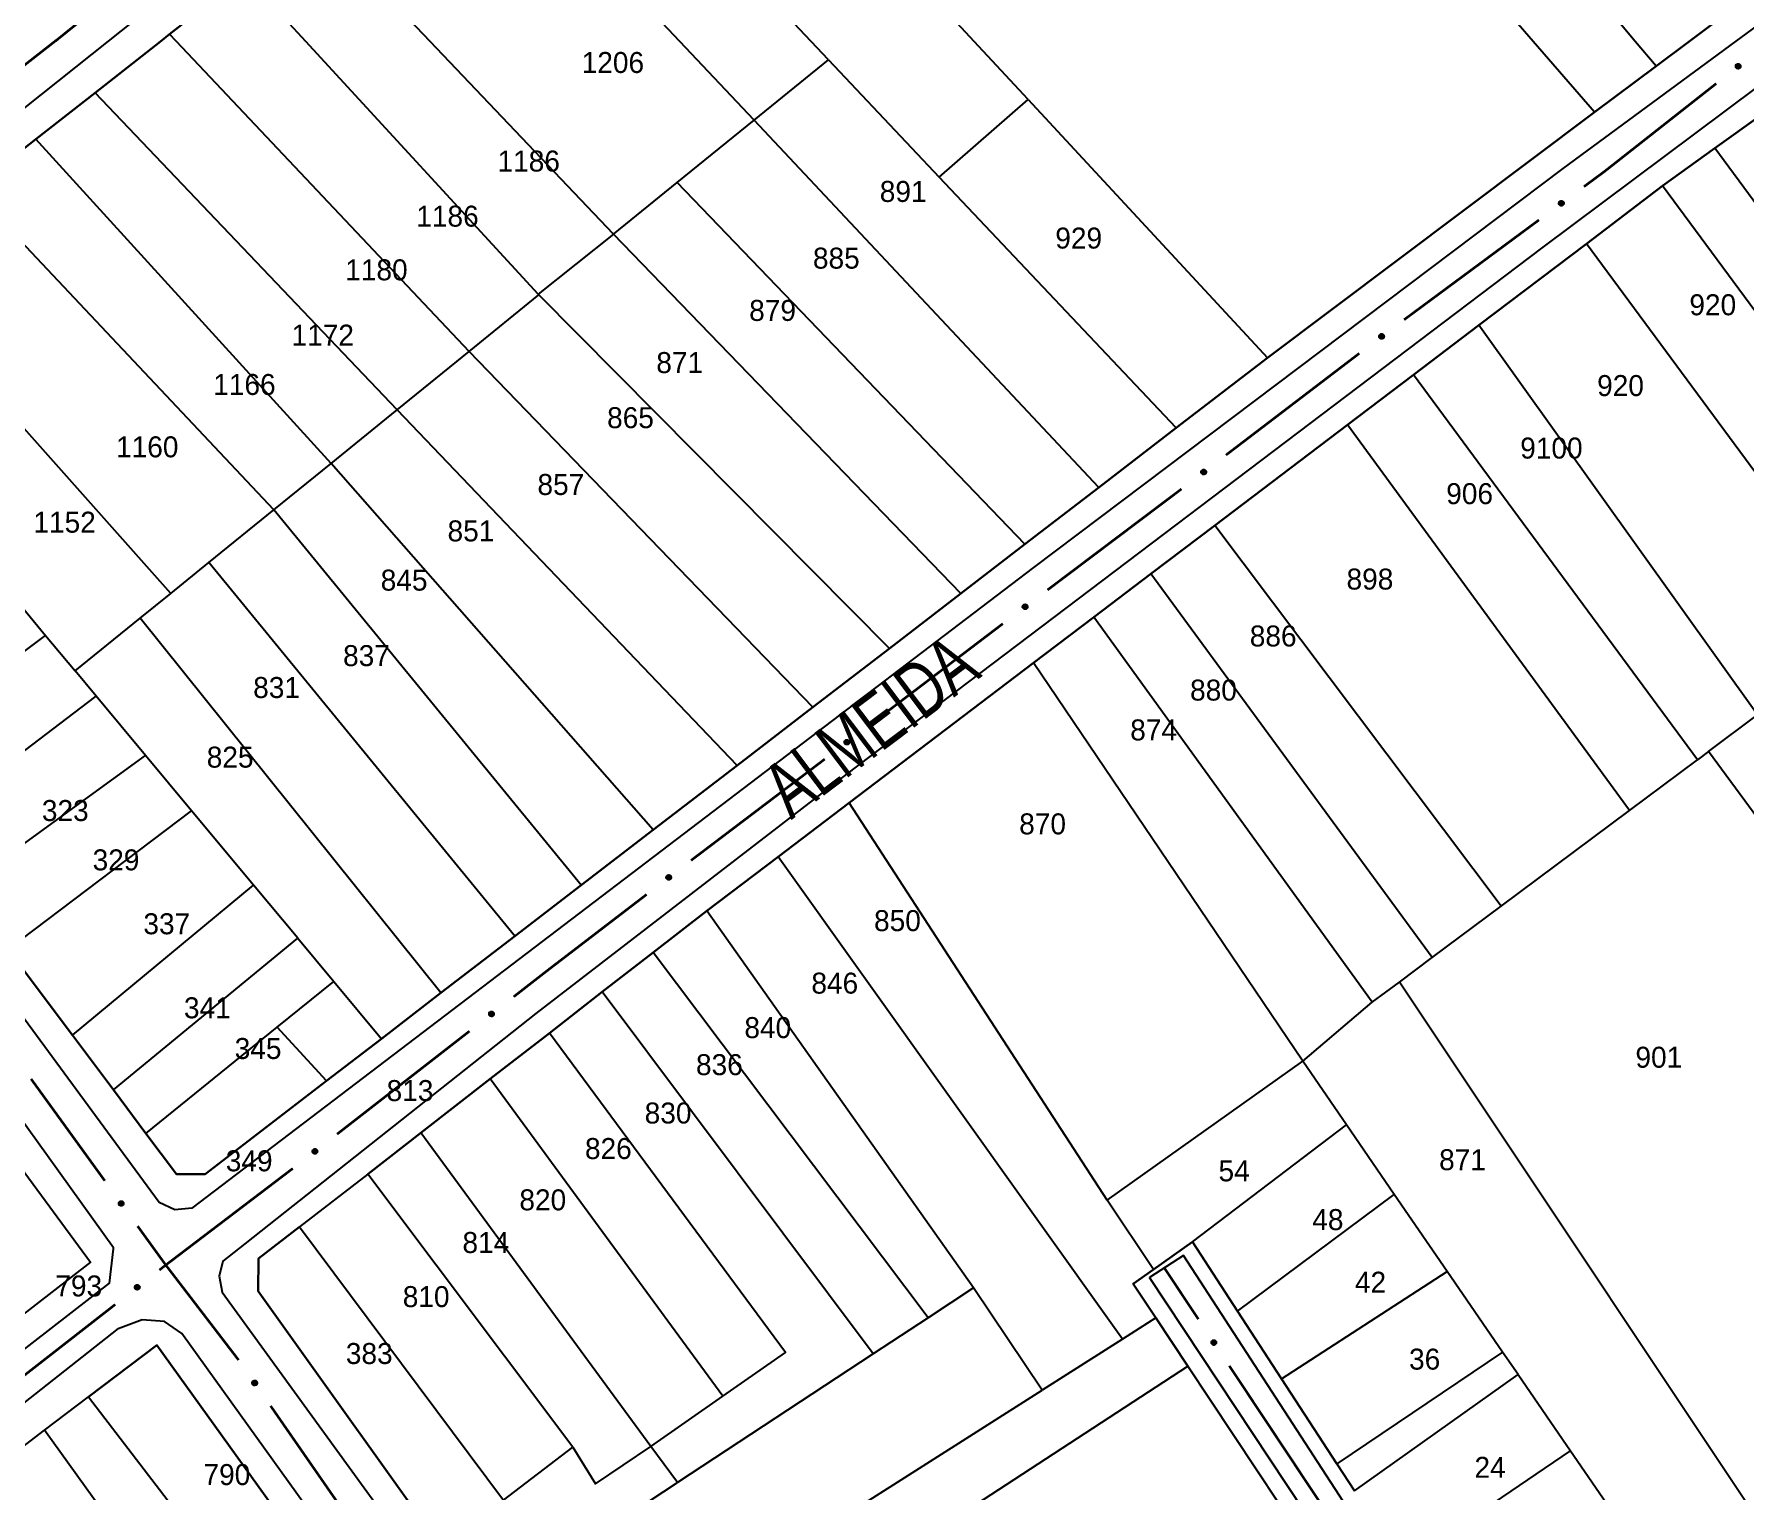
# Model space of a CAD drawing. Extents: x 200123 to 201542, y 4839549 to 4841240.
# Drawn here: x 200677.4 to 200799.7, y 4839793.9 to 4839898.1 of the extents above; entities that cross this region are included whole.
import ezdxf
from ezdxf.enums import TextEntityAlignment as Align

# ---------------------------------------------------------------- set-up
doc = ezdxf.new("R2010")
doc.units = 0
doc.header["$LTSCALE"] = 1.5
doc.header["$MEASUREMENT"] = 0
for name, color, linetype in [('CD_MALHA_LOTES', 7, 'CONTINUOUS'), ('RU-QUADRA', 210, 'CONTINUOUS'), ('SV-EIXO-RUA-PAV', 20, 'CONTINUOUS'), ('SV-RUA-PAVIM', 7, 'CONTINUOUS'), ('SV-TXT-RUA-PAV', 7, 'CONTINUOUS'), ('Th_NmrPort', 1, 'CONTINUOUS')]:
    doc.layers.add(name, color=color, linetype=linetype)
doc.styles.add('ARIAL', font='ARIAL.SHX')

msp = doc.modelspace()

# ---------------------------------------------------------------- linework, layer by layer
at = {"layer": 'CD_MALHA_LOTES', "linetype": 'Continuous', "flags": 128}
for points in [[(200744.59, 4839897.56), (200720.06, 4839924.01)], [(200791.87, 4839897.56), (200773.41, 4839919.71)], [(200732.93, 4839897.56), (200713.1, 4839918.55)], [(200784.57, 4839897.56), (200768.57, 4839916.06)], [(200723.53, 4839897.56), (200707.72, 4839914.32)], [(200705.68, 4839897.56), (200697.43, 4839906.23)], [(200687.05, 4839898.07), (200692.43, 4839902.3)], [(200696.79, 4839897.56), (200692.43, 4839902.3)], [(200797.92, 4839899.19), (200795.73, 4839897.56)], [(200681.73, 4839893.89), (200686.4, 4839897.56)], [(200686.4, 4839897.56), (200687.05, 4839898.07)], [(200687.54, 4839897.56), (200687.05, 4839898.07)], [(200708.48, 4839875.39), (200687.54, 4839897.56)], [(200713.41, 4839879.48), (200696.79, 4839897.56)], [(200718.8, 4839883.77), (200705.68, 4839897.56)], [(200728.85, 4839891.92), (200723.53, 4839897.56)], [(200734.17, 4839896.24), (200732.93, 4839897.56)], [(200748.44, 4839893.41), (200744.59, 4839897.56)], [(200788.96, 4839892.49), (200784.57, 4839897.56)], [(200793.35, 4839895.78), (200791.87, 4839897.56)], [(200795.73, 4839897.56), (200793.35, 4839895.78)], [(200728.85, 4839891.92), (200734.17, 4839896.24)], [(200734.17, 4839896.24), (200742.09, 4839887.86)], [(200793.35, 4839895.78), (200788.96, 4839892.49)], [(200677.49, 4839890.56), (200681.73, 4839893.89)], [(200703.33, 4839871.21), (200681.73, 4839893.89)], [(200742.09, 4839887.86), (200748.44, 4839893.41)], [(200748.44, 4839893.41), (200765.57, 4839874.94)], [(200788.96, 4839892.49), (200765.57, 4839874.94)], [(200723.35, 4839887.46), (200728.85, 4839891.92)], [(200753.5, 4839865.66), (200728.85, 4839891.92)], [(200797.56, 4839889.93), (200800.98, 4839892.39)], [(200672.91, 4839886.96), (200677.49, 4839890.56)], [(200698.6, 4839867.38), (200677.49, 4839890.56)], [(200793.82, 4839887.23), (200797.56, 4839889.93)], [(200818.75, 4839861.16), (200797.56, 4839889.93)], [(200759.03, 4839869.91), (200742.09, 4839887.86)], [(200694.5, 4839864.05), (200672.91, 4839886.96)], [(200718.8, 4839883.77), (200723.35, 4839887.46)], [(200748.22, 4839861.6), (200723.35, 4839887.46)], [(200788.37, 4839883.09), (200793.82, 4839887.23)], [(200814.91, 4839858.67), (200793.82, 4839887.23)], [(200718.8, 4839883.77), (200713.41, 4839879.48)], [(200743.63, 4839858.08), (200718.8, 4839883.77)], [(200780.68, 4839877.26), (200788.37, 4839883.09)], [(200809.16, 4839854.93), (200788.37, 4839883.09)], [(200687.15, 4839858.08), (200666.17, 4839881.66)], [(200708.48, 4839875.39), (200713.45, 4839879.43)], [(200713.45, 4839879.43), (200738.53, 4839854.15)], [(200776, 4839873.71), (200780.68, 4839877.26)], [(200800.62, 4839849.4), (200780.68, 4839877.26)], [(200703.33, 4839871.21), (200708.48, 4839875.39)], [(200733.06, 4839849.95), (200708.48, 4839875.39)], [(200765.57, 4839874.94), (200759.03, 4839869.91)], [(200771.29, 4839870.14), (200776, 4839873.71)], [(200796.31, 4839846.18), (200776, 4839873.71)], [(200698.6, 4839867.38), (200703.33, 4839871.21)], [(200727.63, 4839845.78), (200703.33, 4839871.21)], [(200759.03, 4839869.91), (200753.5, 4839865.66)], [(200761.8, 4839862.93), (200771.29, 4839870.14)], [(200791.46, 4839842.56), (200771.29, 4839870.14)], [(200694.5, 4839864.05), (200698.6, 4839867.38)], [(200721.63, 4839841.16), (200698.6, 4839867.38)], [(200753.5, 4839865.66), (200748.22, 4839861.6)], [(200689.86, 4839860.28), (200694.5, 4839864.05)], [(200716.48, 4839837.2), (200694.5, 4839864.05)], [(200757.23, 4839859.47), (200761.8, 4839862.93)], [(200782.28, 4839835.71), (200761.8, 4839862.93)], [(200748.22, 4839861.6), (200743.63, 4839858.08)], [(200674.19, 4839859.88), (200678.19, 4839855.07)], [(200687.15, 4839858.08), (200689.86, 4839860.28)], [(200711.75, 4839833.57), (200689.86, 4839860.28)], [(200753.15, 4839856.37), (200757.23, 4839859.47)], [(200777.34, 4839832.03), (200757.23, 4839859.47)], [(200684.95, 4839856.3), (200687.15, 4839858.08)], [(200743.63, 4839858.08), (200738.53, 4839854.15)], [(200680.3, 4839852.53), (200684.95, 4839856.3)], [(200706.46, 4839829.51), (200684.95, 4839856.3)], [(200748.84, 4839853.11), (200753.15, 4839856.37)], [(200773.06, 4839828.84), (200753.15, 4839856.37)], [(200665.71, 4839845.74), (200678.19, 4839855.07)], [(200678.19, 4839855.07), (200680.3, 4839852.53)], [(200738.53, 4839854.15), (200733.06, 4839849.95)], [(200681.8, 4839850.74), (200680.3, 4839852.53)], [(200735.64, 4839843.09), (200748.84, 4839853.11)], [(200768.09, 4839824.62), (200748.84, 4839853.11)], [(200669.16, 4839841.12), (200681.8, 4839850.74)], [(200685.34, 4839846.48), (200681.8, 4839850.74)], [(200733.06, 4839849.95), (200727.63, 4839845.78)], [(200797.11, 4839846.78), (200800.62, 4839849.4)], [(200672.25, 4839836.99), (200685.34, 4839846.48)], [(200688.63, 4839842.53), (200685.34, 4839846.48)], [(200791.46, 4839842.56), (200796.31, 4839846.18)], [(200797.11, 4839846.78), (200796.31, 4839846.18)], [(200829.2, 4839803.2), (200797.11, 4839846.78)], [(200727.63, 4839845.78), (200721.63, 4839841.16)], [(200675.52, 4839832.62), (200688.63, 4839842.53)], [(200693.05, 4839837.22), (200688.63, 4839842.53)], [(200730.57, 4839839.24), (200735.64, 4839843.09)], [(200754.09, 4839814.68), (200735.64, 4839843.09)], [(200782.28, 4839835.71), (200791.46, 4839842.56)], [(200721.63, 4839841.16), (200716.48, 4839837.2)], [(200725.47, 4839835.37), (200730.57, 4839839.24)], [(200755.19, 4839804.74), (200730.57, 4839839.24)], [(200680.11, 4839826.48), (200693.05, 4839837.22)], [(200696.22, 4839833.41), (200693.05, 4839837.22)], [(200716.48, 4839837.2), (200711.75, 4839833.57)], [(200721.64, 4839832.4), (200725.47, 4839835.37)], [(200744.55, 4839808.41), (200725.47, 4839835.37)], [(200777.34, 4839832.03), (200782.28, 4839835.71)], [(200680.11, 4839826.48), (200675.52, 4839832.62)], [(200683.03, 4839822.58), (200696.22, 4839833.41)], [(200696.22, 4839833.41), (200698.79, 4839830.32)], [(200711.75, 4839833.57), (200706.46, 4839829.51)], [(200717.99, 4839829.57), (200721.64, 4839832.4)], [(200741.3, 4839806.26), (200721.64, 4839832.4)], [(200775, 4839830.28), (200777.34, 4839832.03)], [(200694.74, 4839827.05), (200698.79, 4839830.32)], [(200698.79, 4839830.32), (200702.2, 4839826.23)], [(200773.06, 4839828.84), (200775, 4839830.28)], [(200805.17, 4839785.02), (200775, 4839830.28)], [(200706.46, 4839829.51), (200702.2, 4839826.23)], [(200714.21, 4839826.63), (200717.99, 4839829.57)], [(200737.37, 4839803.68), (200717.99, 4839829.57)], [(200768.09, 4839824.62), (200773.06, 4839828.84)], [(200683.03, 4839822.58), (200680.11, 4839826.48)], [(200685.36, 4839819.46), (200694.74, 4839827.05)], [(200698.28, 4839823.22), (200694.74, 4839827.05)], [(200709.98, 4839823.35), (200714.21, 4839826.63)], [(200726.61, 4839800.66), (200731.09, 4839803.79), (200714.21, 4839826.63)], [(200702.2, 4839826.23), (200698.28, 4839823.22)], [(200754.09, 4839814.68), (200768.09, 4839824.62)], [(200771.21, 4839820.07), (200768.09, 4839824.62)], [(200698.28, 4839823.22), (200689.59, 4839816.53), (200687.54, 4839816.54), (200685.36, 4839819.46)], [(200705.02, 4839819.5), (200709.98, 4839823.35)], [(200726.61, 4839800.66), (200709.98, 4839823.35)], [(200685.36, 4839819.46), (200683.03, 4839822.58)], [(200701.22, 4839816.55), (200705.02, 4839819.5)], [(200721.47, 4839797.07), (200705.02, 4839819.5)], [(200760.2, 4839811.7), (200771.21, 4839820.07)], [(200774.63, 4839815.09), (200771.21, 4839820.07)], [(200676.1, 4839817.45), (200681.39, 4839810.24), (200676.07, 4839806.11)], [(200701.22, 4839816.55), (200696.35, 4839812.77)], [(200715.89, 4839797.01), (200701.22, 4839816.55)], [(200757.41, 4839809.73), (200754.09, 4839814.68)], [(200763.43, 4839806.73), (200774.63, 4839815.09)], [(200778.41, 4839809.59), (200774.63, 4839815.09)], [(200707.76, 4839788.04), (200693.38, 4839808.17), (200693.42, 4839810.5), (200696.35, 4839812.77)], [(200696.35, 4839812.77), (200710.93, 4839793.22)], [(200760.2, 4839811.7), (200757.41, 4839809.73)], [(200763.43, 4839806.73), (200760.2, 4839811.7)], [(200757.41, 4839809.73), (200755.95, 4839808.7), (200757.57, 4839806.26)], [(200766.57, 4839801.9), (200778.41, 4839809.59)], [(200782.37, 4839803.82), (200778.41, 4839809.59)], [(200744.55, 4839808.41), (200741.3, 4839806.26)], [(200749.46, 4839801.1), (200744.55, 4839808.41)], [(200741.3, 4839806.26), (200737.37, 4839803.68)], [(200757.57, 4839806.26), (200755.19, 4839804.74)], [(200757.57, 4839806.26), (200759.86, 4839802.81)], [(200766.57, 4839801.9), (200763.43, 4839806.73)], [(200755.19, 4839804.74), (200749.46, 4839801.1)], [(200692.89, 4839785.42), (200697.48, 4839788.52), (200686.15, 4839804.3), (200681.25, 4839800.62)], [(200737.37, 4839803.68), (200723.38, 4839794.48)], [(200782.37, 4839803.82), (200770.52, 4839795.83)], [(200783.49, 4839802.2), (200782.37, 4839803.82)], [(200735.66, 4839786.99), (200759.86, 4839802.81)], [(200759.86, 4839802.81), (200782.7, 4839768.37), (200760.93, 4839753.02)], [(200770.52, 4839795.83), (200766.57, 4839801.9)], [(200771.78, 4839793.89), (200783.49, 4839802.2)], [(200783.49, 4839802.2), (200787.24, 4839796.74)], [(200714.37, 4839778.78), (200749.46, 4839801.1)], [(200678.11, 4839798.22), (200681.25, 4839800.62)], [(200681.25, 4839800.62), (200692.89, 4839785.42)], [(200721.47, 4839797.07), (200726.61, 4839800.66)], [(200670.85, 4839792.67), (200678.11, 4839798.22)], [(200689.12, 4839782.89), (200678.11, 4839798.22)], [(200710.93, 4839793.22), (200715.89, 4839797.01)], [(200715.89, 4839797.01), (200717.51, 4839794.4), (200721.47, 4839797.07)], [(200723.38, 4839794.48), (200721.47, 4839797.07)], [(200781.13, 4839792.6), (200787.24, 4839796.74)], [(200787.24, 4839796.74), (200798.67, 4839780.11)], [(200709.62, 4839785.43), (200723.38, 4839794.48)]]:
    msp.add_lwpolyline(points, dxfattribs=at)
at = {"layer": 'RU-QUADRA', "linetype": 'Continuous', "flags": 128}
for points in [[(200797.02, 4839986.46), (200788.35, 4839979.65), (200779.33, 4839972.56), (200774.39, 4839968.68), (200769.2, 4839964.6), (200765.03, 4839961.23), (200760.69, 4839957.61), (200756.81, 4839954.38), (200753.06, 4839951.26), (200748.35, 4839947.33), (200744.37, 4839944.02), (200740.83, 4839941.07), (200725.58, 4839928.36), (200720.06, 4839924.01), (200713.1, 4839918.55), (200707.72, 4839914.32), (200697.43, 4839906.23), (200692.43, 4839902.3), (200687.05, 4839898.07), (200686.4, 4839897.56), (200681.73, 4839893.89), (200677.49, 4839890.56), (200672.91, 4839886.96)], [(200675.52, 4839832.62), (200680.11, 4839826.48), (200683.03, 4839822.58), (200685.36, 4839819.46), (200687.54, 4839816.54), (200689.59, 4839816.53), (200698.28, 4839823.22), (200702.2, 4839826.23), (200706.46, 4839829.51), (200711.75, 4839833.57), (200716.48, 4839837.2), (200721.63, 4839841.16), (200727.63, 4839845.78), (200733.06, 4839849.95), (200738.53, 4839854.15), (200743.63, 4839858.08), (200748.22, 4839861.6), (200753.5, 4839865.66), (200759.03, 4839869.91), (200765.57, 4839874.94), (200788.96, 4839892.49), (200793.35, 4839895.78), (200795.73, 4839897.56), (200797.92, 4839899.19)], [(200800.98, 4839892.39), (200797.56, 4839889.93), (200793.82, 4839887.23), (200788.37, 4839883.09), (200780.68, 4839877.26), (200776, 4839873.71), (200771.29, 4839870.14), (200761.8, 4839862.93), (200757.23, 4839859.47), (200753.15, 4839856.37), (200748.84, 4839853.11), (200735.64, 4839843.09), (200730.57, 4839839.24), (200725.47, 4839835.37), (200721.64, 4839832.4), (200717.99, 4839829.57), (200714.21, 4839826.63), (200709.98, 4839823.35), (200705.02, 4839819.5), (200701.22, 4839816.55), (200696.35, 4839812.77), (200693.42, 4839810.5), (200693.38, 4839808.17), (200707.76, 4839788.04)], [(200676.1, 4839817.45), (200681.39, 4839810.24), (200676.07, 4839806.11)], [(200782.7, 4839768.37), (200759.86, 4839802.81), (200757.57, 4839806.26), (200755.95, 4839808.7), (200757.41, 4839809.73), (200760.2, 4839811.7), (200763.43, 4839806.73), (200766.57, 4839801.9), (200770.52, 4839795.83), (200771.78, 4839793.89)], [(200670.85, 4839792.67), (200678.11, 4839798.22), (200681.25, 4839800.62), (200686.15, 4839804.3), (200697.48, 4839788.52)]]:
    msp.add_lwpolyline(points, dxfattribs=at)
at = {"layer": 'SV-EIXO-RUA-PAV', "const_width": 0.18}
for points in [[(200678.86, 4839897.56), (200688.197986, 4839905.096712)], [(200678.96, 4839897.65), (200672.659585, 4839892.720014)], [(200789.67, 4839888.26), (200797.659764, 4839894.546363)], [(200788.196036, 4839887.169267), (200788.999878, 4839887.76411)], [(200788.999878, 4839887.76411), (200789.67, 4839888.26)], [(200775.334566, 4839877.651779), (200784.980668, 4839884.789895)], [(200762.595254, 4839867.971707), (200772.136117, 4839875.249888)], [(200749.831401, 4839858.323783), (200759.414765, 4839865.545911)], [(200737.08868, 4839848.647918), (200746.640421, 4839855.911817)], [(200732.66, 4839845.28), (200733.904766, 4839846.226618)], [(200724.341402, 4839838.978031), (200732.312323, 4839845.016608)], [(200732.312323, 4839845.016608), (200732.66, 4839845.28)], [(200714.27, 4839831.26), (200721.165689, 4839836.545992)], [(200714.024247, 4839831.068798), (200714.27, 4839831.26)], [(200711.656475, 4839829.22661), (200714.024247, 4839831.068798)], [(200699.028356, 4839819.40161), (200708.499445, 4839826.77036)], [(200682.419166, 4839816.066193), (200677.142927, 4839823.357373)], [(200686.78, 4839810.04), (200695.867331, 4839816.950554)], [(200686.78, 4839810.04), (200684.76416, 4839812.825668)], [(200686.319884, 4839809.681082), (200686.78, 4839810.04)], [(200687.12153, 4839809.59436), (200686.78, 4839810.04)], [(200691.987843, 4839803.244636), (200687.12153, 4839809.59436)], [(200758.411942, 4839809.500695), (200758.22, 4839809.79)], [(200760.623331, 4839806.167565), (200758.411942, 4839809.500695)], [(200673.70422, 4839799.840095), (200683.165968, 4839807.220835)], [(200769.468887, 4839792.835043), (200762.83472, 4839802.834434)], [(200701.112107, 4839790.101668), (200694.277125, 4839799.964884)]]:
    msp.add_lwpolyline(points, dxfattribs=at)
at = {"layer": 'SV-EIXO-RUA-PAV'}
for points in [[(200799.050583, 4839895.78073), (200799.055689, 4839895.829372), (200799.070023, 4839895.870132), (200799.091764, 4839895.900687), (200799.118016, 4839895.922679), (200799.147408, 4839895.942152), (200799.181372, 4839895.955247), (200799.222288, 4839895.961432), (200799.271117, 4839895.956652), (200799.311907, 4839895.939224), (200799.343004, 4839895.919512), (200799.367511, 4839895.893458), (200799.38595, 4839895.864589), (200799.398386, 4839895.828859), (200799.404249, 4839895.787333), (200799.398254, 4839895.73835), (200799.383927, 4839895.698485), (200799.362122, 4839895.669483), (200799.335773, 4839895.645011), (200799.305529, 4839895.62549), (200799.272115, 4839895.612827), (200799.230295, 4839895.607), (200799.182026, 4839895.613557), (200799.142103, 4839895.627393), (200799.112802, 4839895.648785), (200799.089293, 4839895.675268), (200799.069403, 4839895.70451), (200799.054818, 4839895.738103), (200799.050583, 4839895.78073)], [(200786.407375, 4839885.982601), (200786.413917, 4839886.03107), (200786.42945, 4839886.071389), (200786.452085, 4839886.101288), (200786.478976, 4839886.122493), (200786.50893, 4839886.141089), (200786.543267, 4839886.153174), (200786.584348, 4839886.158146), (200786.633015, 4839886.151925), (200786.673272, 4839886.133298), (200786.703772, 4839886.112675), (200786.727498, 4839886.085908), (200786.745075, 4839886.056507), (200786.756449, 4839886.020425), (200786.761082, 4839885.978744), (200786.753642, 4839885.929959), (200786.738142, 4839885.890536), (200786.715489, 4839885.862191), (200786.688428, 4839885.838508), (200786.65762, 4839885.81989), (200786.623846, 4839885.808221), (200786.581872, 4839885.803633), (200786.533818, 4839885.811614), (200786.494322, 4839885.826624), (200786.465666, 4839885.848873), (200786.44295, 4839885.87604), (200786.423934, 4839885.905857), (200786.410348, 4839885.939867), (200786.407375, 4839885.982601)], [(200773.545905, 4839876.465112), (200773.552447, 4839876.513581), (200773.56798, 4839876.5539), (200773.590615, 4839876.583799), (200773.617506, 4839876.605005), (200773.64746, 4839876.623601), (200773.681796, 4839876.635686), (200773.722877, 4839876.640658), (200773.771544, 4839876.634437), (200773.811801, 4839876.61581), (200773.842301, 4839876.595187), (200773.866028, 4839876.56842), (200773.883605, 4839876.539018), (200773.894979, 4839876.502936), (200773.899611, 4839876.461256), (200773.892171, 4839876.412471), (200773.876671, 4839876.373047), (200773.854019, 4839876.344703), (200773.826958, 4839876.32102), (200773.79615, 4839876.302402), (200773.762376, 4839876.290733), (200773.720401, 4839876.286145), (200773.672348, 4839876.294126), (200773.632851, 4839876.309136), (200773.604196, 4839876.331385), (200773.58148, 4839876.358551), (200773.562464, 4839876.388368), (200773.548878, 4839876.422378), (200773.545905, 4839876.465112)], [(200760.824108, 4839866.759054), (200760.829942, 4839866.807613), (200760.844885, 4839866.848155), (200760.867081, 4839866.878381), (200760.893659, 4839866.899977), (200760.923339, 4839866.919008), (200760.957495, 4839866.931593), (200760.998499, 4839866.937165), (200761.047252, 4839866.931655), (200761.087776, 4839866.913617), (200761.118574, 4839866.893442), (200761.142689, 4839866.867024), (200761.160693, 4839866.837882), (200761.172593, 4839866.80197), (200761.177833, 4839866.760362), (200761.171106, 4839866.711473), (200761.156184, 4839866.671828), (200761.133947, 4839866.643155), (200761.107235, 4839866.61908), (200761.076702, 4839866.600014), (200761.043102, 4839866.587853), (200761.001199, 4839866.582653), (200760.953034, 4839866.589932), (200760.913323, 4839866.604364), (200760.884345, 4839866.626192), (200760.861236, 4839866.653024), (200760.841786, 4839866.68256), (200760.827705, 4839866.716368), (200760.824108, 4839866.759054)], [(200748.053177, 4839857.121534), (200748.059295, 4839857.170058), (200748.074476, 4839857.210511), (200748.096849, 4839857.240607), (200748.123553, 4839857.262047), (200748.153344, 4839857.280903), (200748.187573, 4839857.293288), (200748.228609, 4839857.298619), (200748.277329, 4839857.292823), (200748.317747, 4839857.274549), (200748.348426, 4839857.254193), (200748.372385, 4839857.227634), (200748.390219, 4839857.198388), (200748.401908, 4839857.162406), (200748.406904, 4839857.120768), (200748.399891, 4839857.07192), (200748.384736, 4839857.032362), (200748.362332, 4839857.003821), (200748.335479, 4839856.979903), (200748.304834, 4839856.961016), (200748.271164, 4839856.949052), (200748.229231, 4839856.944097), (200748.181109, 4839856.951658), (200748.141483, 4839856.966323), (200748.112635, 4839856.988321), (200748.089682, 4839857.015288), (200748.070406, 4839857.044937), (200748.056524, 4839857.078827), (200748.053177, 4839857.121534)], [(200735.315722, 4839847.437916), (200735.321628, 4839847.486467), (200735.336632, 4839847.526986), (200735.358873, 4839847.557179), (200735.385483, 4839847.578735), (200735.415191, 4839847.597722), (200735.449366, 4839847.610256), (200735.490379, 4839847.615766), (200735.539123, 4839847.610183), (200735.579621, 4839847.592085), (200735.610388, 4839847.571864), (200735.634463, 4839847.54541), (200735.652424, 4839847.516241), (200735.66427, 4839847.480311), (200735.669448, 4839847.438695), (200735.662648, 4839847.389816), (200735.647666, 4839847.350194), (200735.625387, 4839847.321554), (200735.598639, 4839847.297519), (200735.568077, 4839847.278499), (200735.534459, 4839847.266388), (200735.492548, 4839847.26125), (200735.444394, 4839847.268601), (200735.404705, 4839847.283093), (200735.37576, 4839847.304964), (200735.35269, 4839847.331831), (200735.333285, 4839847.361396), (200735.319254, 4839847.395225), (200735.315722, 4839847.437916)], [(200722.571978, 4839837.762706), (200722.577697, 4839837.811279), (200722.592546, 4839837.851855), (200722.61467, 4839837.882134), (200722.641198, 4839837.903792), (200722.670833, 4839837.922893), (200722.704959, 4839837.935558), (200722.74595, 4839837.941226), (200722.794716, 4839837.93583), (200722.835282, 4839837.917888), (200722.866128, 4839837.897785), (200722.890304, 4839837.871424), (200722.908377, 4839837.842324), (200722.920361, 4839837.806441), (200722.925699, 4839837.764844), (200722.919087, 4839837.71594), (200722.904258, 4839837.67626), (200722.882088, 4839837.647535), (200722.855433, 4839837.623398), (200722.824944, 4839837.60426), (200722.791373, 4839837.59202), (200722.749483, 4839837.586721), (200722.701301, 4839837.593887), (200722.661556, 4839837.608226), (200722.632527, 4839837.629986), (200722.609354, 4839837.656763), (200722.589835, 4839837.686254), (200722.575675, 4839837.720029), (200722.571978, 4839837.762706)], [(200709.896963, 4839827.997138), (200709.902333, 4839828.045751), (200709.91689, 4839828.086433), (200709.938797, 4839828.116869), (200709.965168, 4839828.138718), (200709.994665, 4839828.158031), (200710.0287, 4839828.170941), (200710.069649, 4839828.176902), (200710.118452, 4839828.171857), (200710.159146, 4839828.154207), (200710.190135, 4839828.134326), (200710.2145, 4839828.108139), (200710.232782, 4839828.07917), (200710.245023, 4839828.043373), (200710.250659, 4839828.001816), (200710.244399, 4839827.952866), (200710.229854, 4839827.91308), (200710.207892, 4839827.884197), (200710.18141, 4839827.859868), (200710.15106, 4839827.840512), (200710.117578, 4839827.828032), (200710.075726, 4839827.822432), (200710.027494, 4839827.829252), (200709.987647, 4839827.843305), (200709.958463, 4839827.864856), (200709.935099, 4839827.891467), (200709.915368, 4839827.920816), (200709.900966, 4839827.954489), (200709.896963, 4839827.997138)], [(200697.268844, 4839818.172138), (200697.274215, 4839818.220751), (200697.288771, 4839818.261433), (200697.310678, 4839818.291869), (200697.33705, 4839818.313717), (200697.366547, 4839818.33303), (200697.400581, 4839818.345941), (200697.44153, 4839818.351902), (200697.490333, 4839818.346857), (200697.531028, 4839818.329206), (200697.562017, 4839818.309326), (200697.586382, 4839818.283139), (200697.604663, 4839818.25417), (200697.616905, 4839818.218373), (200697.622541, 4839818.176816), (200697.61628, 4839818.127865), (200697.601736, 4839818.08808), (200697.579774, 4839818.059197), (200697.553292, 4839818.034868), (200697.522942, 4839818.015512), (200697.489459, 4839818.003032), (200697.447608, 4839817.997432), (200697.399376, 4839818.004252), (200697.359529, 4839818.018305), (200697.330345, 4839818.039856), (200697.30698, 4839818.066467), (200697.28725, 4839818.095816), (200697.272848, 4839818.129488), (200697.268844, 4839818.172138)], [(200683.586716, 4839814.264996), (200683.538319, 4839814.272053), (200683.498168, 4839814.288015), (200683.468512, 4839814.310967), (200683.447594, 4839814.338082), (200683.429318, 4839814.368233), (200683.417599, 4839814.402696), (200683.413065, 4839814.443828), (200683.419804, 4839814.492426), (200683.438859, 4839814.532482), (200683.459805, 4839814.562761), (200683.486823, 4839814.586201), (200683.516411, 4839814.603464), (200683.552612, 4839814.614453), (200683.594339, 4839814.618641), (200683.643042, 4839814.610682), (200683.682298, 4839814.594763), (200683.7104, 4839814.57181), (200683.733793, 4839814.544498), (200683.752082, 4839814.513494), (200683.763391, 4839814.479597), (200683.767532, 4839814.437577), (200683.759039, 4839814.389611), (200683.743609, 4839814.350276), (200683.721057, 4839814.321859), (200683.69365, 4839814.299434), (200683.663632, 4839814.280736), (200683.629479, 4839814.267514), (200683.586716, 4839814.264996)], [(200684.56193, 4839808.449382), (200684.567239, 4839808.498001), (200684.581744, 4839808.538702), (200684.603613, 4839808.569166), (200684.629956, 4839808.591047), (200684.659429, 4839808.610398), (200684.693447, 4839808.623351), (200684.734389, 4839808.629365), (200684.783198, 4839808.624381), (200684.823915, 4839808.606782), (200684.854929, 4839808.586941), (200684.879327, 4839808.560785), (200684.897645, 4839808.531839), (200684.909932, 4839808.496057), (200684.915621, 4839808.454508), (200684.909422, 4839808.405549), (200684.894928, 4839808.365745), (200684.873002, 4839808.336834), (200684.846552, 4839808.312472), (200684.816226, 4839808.293078), (200684.782759, 4839808.280555), (200684.740915, 4839808.274903), (200684.692674, 4839808.281661), (200684.65281, 4839808.295664), (200684.623598, 4839808.317178), (200684.6002, 4839808.343759), (200684.580433, 4839808.373083), (200684.565988, 4839808.406737), (200684.56193, 4839808.449382)], [(200761.71673, 4839804.320415), (200761.668661, 4839804.329434), (200761.629191, 4839804.347014), (200761.600492, 4839804.371152), (200761.580693, 4839804.399095), (200761.563657, 4839804.429963), (200761.553348, 4839804.464874), (200761.550489, 4839804.506155), (200761.559197, 4839804.554439), (200761.579864, 4839804.593688), (200761.602023, 4839804.623091), (200761.629972, 4839804.645414), (200761.660236, 4839804.661461), (200761.696853, 4839804.67097), (200761.738717, 4839804.673459), (200761.787056, 4839804.663528), (200761.825633, 4839804.646027), (200761.852779, 4839804.621951), (200761.875043, 4839804.593711), (200761.892057, 4839804.561989), (200761.901979, 4839804.527661), (200761.904409, 4839804.485507), (200761.893975, 4839804.437925), (200761.876959, 4839804.399251), (200761.853271, 4839804.371774), (200761.824975, 4839804.350481), (200761.794223, 4839804.333018), (200761.759561, 4839804.321194), (200761.71673, 4839804.320415)], [(200693.12932, 4839801.427957), (200693.081078, 4839801.436002), (200693.041261, 4839801.452781), (200693.01208, 4839801.476333), (200692.99172, 4839801.50387), (200692.974064, 4839801.534388), (200692.963051, 4839801.569083), (200692.959358, 4839801.610298), (200692.967088, 4839801.658749), (200692.986957, 4839801.698408), (200693.008517, 4839801.728252), (200693.036008, 4839801.751135), (200693.065942, 4839801.767791), (200693.10236, 4839801.778038), (200693.144164, 4839801.781373), (200693.192695, 4839801.772421), (200693.231617, 4839801.755704), (200693.259245, 4839801.732182), (200693.282075, 4839801.704398), (200693.299727, 4839801.673026), (200693.310341, 4839801.638906), (200693.313623, 4839801.59681), (200693.304153, 4839801.549027), (200693.287923, 4839801.510016), (200693.264795, 4839801.482066), (200693.236935, 4839801.460205), (200693.206542, 4839801.442124), (200693.172126, 4839801.429602), (200693.12932, 4839801.427957)]]:
    msp.add_lwpolyline(points, close=True, dxfattribs=at)
for points in [[(200799.050583, 4839895.78073), (200799.222288, 4839895.961432)], [(200799.05444, 4839895.807113), (200799.196278, 4839895.953436)], [(200799.054473, 4839895.758523), (200799.245096, 4839895.955384)], [(200799.054818, 4839895.738103), (200799.271117, 4839895.956652)], [(200799.055689, 4839895.829372), (200799.181372, 4839895.955247)], [(200799.06376, 4839895.852643), (200799.158042, 4839895.94245)], [(200799.065915, 4839895.72412), (200799.287637, 4839895.94545)], [(200799.069403, 4839895.70451), (200799.311907, 4839895.939224)], [(200799.070023, 4839895.870132), (200799.147408, 4839895.942152)], [(200799.081647, 4839895.693092), (200799.322443, 4839895.927693)], [(200799.089293, 4839895.675268), (200799.343004, 4839895.919512)], [(200799.103356, 4839895.663294), (200799.355491, 4839895.903344)], [(200799.112802, 4839895.648785), (200799.367511, 4839895.893458)], [(200799.130656, 4839895.63963), (200799.374669, 4839895.876763)], [(200799.142103, 4839895.627393), (200799.38595, 4839895.864589)], [(200799.16439, 4839895.62103), (200799.3891, 4839895.842975)], [(200799.182026, 4839895.613557), (200799.398386, 4839895.828859)], [(200799.208232, 4839895.613855), (200799.399241, 4839895.805812)], [(200799.230295, 4839895.607), (200799.404249, 4839895.787333)], [(200799.254061, 4839895.615189), (200799.395442, 4839895.75768)], [(200799.272115, 4839895.612827), (200799.398254, 4839895.73835)], [(200799.29184, 4839895.622342), (200799.386351, 4839895.714066)], [(200799.305529, 4839895.62549), (200799.383927, 4839895.698485)], [(200786.407375, 4839885.982601), (200786.584348, 4839886.158146)], [(200786.410348, 4839885.939867), (200786.633015, 4839886.151925)], [(200786.410607, 4839885.960288), (200786.606967, 4839886.151427)], [(200786.412011, 4839886.008857), (200786.558113, 4839886.150923)], [(200786.413917, 4839886.03107), (200786.543267, 4839886.153174)], [(200786.421027, 4839885.925562), (200786.649196, 4839886.140239)], [(200786.422673, 4839886.054092), (200786.519569, 4839886.141073)], [(200786.423934, 4839885.905857), (200786.673272, 4839886.133298)], [(200786.42945, 4839886.071389), (200786.50893, 4839886.141089)], [(200786.435835, 4839885.894082), (200786.683462, 4839886.121461)], [(200786.44295, 4839885.87604), (200786.703772, 4839886.112675)], [(200786.456653, 4839885.863655), (200786.715776, 4839886.096145)], [(200786.465666, 4839885.848873), (200786.727498, 4839886.085908)], [(200786.483241, 4839885.839195), (200786.734159, 4839886.069009)], [(200786.494322, 4839885.826624), (200786.745075, 4839886.056507)], [(200786.51641, 4839885.819605), (200786.747585, 4839886.034809)], [(200786.533818, 4839885.811614), (200786.756449, 4839886.020425)], [(200786.560021, 4839885.811137), (200786.756623, 4839885.997362)], [(200786.581872, 4839885.803633), (200786.761082, 4839885.978744)], [(200786.60587, 4839885.811115), (200786.751402, 4839885.949363)], [(200786.623846, 4839885.808221), (200786.753642, 4839885.929959)], [(200786.643844, 4839885.817148), (200786.741025, 4839885.906037)], [(200786.65762, 4839885.81989), (200786.738142, 4839885.890536)], [(200773.545905, 4839876.465112), (200773.722877, 4839876.640658)], [(200773.548878, 4839876.422378), (200773.771544, 4839876.634437)], [(200773.549137, 4839876.4428), (200773.745497, 4839876.633939)], [(200773.550541, 4839876.491369), (200773.696643, 4839876.633434)], [(200773.552447, 4839876.513581), (200773.681796, 4839876.635686)], [(200773.559557, 4839876.408073), (200773.787726, 4839876.622751)], [(200773.561202, 4839876.536604), (200773.658099, 4839876.623585)], [(200773.562464, 4839876.388368), (200773.811801, 4839876.61581)], [(200773.56798, 4839876.5539), (200773.64746, 4839876.623601)], [(200773.574365, 4839876.376594), (200773.821992, 4839876.603973)], [(200773.58148, 4839876.358551), (200773.842301, 4839876.595187)], [(200773.595183, 4839876.346167), (200773.854305, 4839876.578657)], [(200773.604196, 4839876.331385), (200773.866028, 4839876.56842)], [(200773.621771, 4839876.321707), (200773.872689, 4839876.551521)], [(200773.632851, 4839876.309136), (200773.883605, 4839876.539018)], [(200773.65494, 4839876.302117), (200773.886114, 4839876.517321)], [(200773.672348, 4839876.294126), (200773.894979, 4839876.502936)], [(200773.698551, 4839876.293649), (200773.895152, 4839876.479874)], [(200773.720401, 4839876.286145), (200773.899611, 4839876.461256)], [(200773.7444, 4839876.293627), (200773.889931, 4839876.431875)], [(200773.762376, 4839876.290733), (200773.892171, 4839876.412471)], [(200773.782373, 4839876.29966), (200773.879555, 4839876.388549)], [(200773.79615, 4839876.302402), (200773.876671, 4839876.373047)], [(200760.824108, 4839866.759054), (200760.998499, 4839866.937165)], [(200760.827666, 4839866.736791), (200761.021214, 4839866.930776)], [(200760.827705, 4839866.716368), (200761.047252, 4839866.931655)], [(200760.82836, 4839866.785375), (200760.972373, 4839866.929559)], [(200760.829942, 4839866.807613), (200760.957495, 4839866.931593)], [(200760.83836, 4839866.830761), (200760.933977, 4839866.919147)], [(200760.838592, 4839866.70222), (200761.063602, 4839866.920206)], [(200760.841786, 4839866.68256), (200761.087776, 4839866.913617)], [(200760.844885, 4839866.848155), (200760.923339, 4839866.919008)], [(200760.853857, 4839866.67096), (200761.098139, 4839866.90193)], [(200760.861236, 4839866.653024), (200761.118574, 4839866.893442)], [(200760.875118, 4839866.64084), (200761.130818, 4839866.877089)], [(200760.884345, 4839866.626192), (200761.142689, 4839866.867024)], [(200760.90206, 4839866.616771), (200761.149596, 4839866.850224)], [(200760.913323, 4839866.604364), (200761.160693, 4839866.837882)], [(200760.935511, 4839866.597667), (200761.163519, 4839866.816223)], [(200760.953034, 4839866.589932), (200761.172593, 4839866.80197)], [(200760.979242, 4839866.589837), (200761.173103, 4839866.778913)], [(200761.001199, 4839866.582653), (200761.177833, 4839866.760362)], [(200761.025086, 4839866.590485), (200761.168583, 4839866.730843)], [(200761.043102, 4839866.587853), (200761.171106, 4839866.711473)], [(200761.062967, 4839866.597071), (200761.158841, 4839866.68737)], [(200761.076702, 4839866.600014), (200761.156184, 4839866.671828)], [(200748.053177, 4839857.121534), (200748.228609, 4839857.298619)], [(200748.056524, 4839857.078827), (200748.277329, 4839857.292823)], [(200748.056604, 4839857.09925), (200748.251286, 4839857.292098)], [(200748.057584, 4839857.14783), (200748.202439, 4839857.291166)], [(200748.059295, 4839857.170058), (200748.187573, 4839857.293288)], [(200748.067327, 4839857.064616), (200748.293612, 4839857.281279)], [(200748.06785, 4839857.193156), (200748.163982, 4839857.28098)], [(200748.070406, 4839857.044937), (200748.317747, 4839857.274549)], [(200748.074476, 4839857.210511), (200748.153344, 4839857.280903)], [(200748.082409, 4839857.033267), (200748.32804, 4839857.262801)], [(200748.089682, 4839857.015288), (200748.348426, 4839857.254193)], [(200748.103493, 4839857.003023), (200748.360574, 4839857.237769)], [(200748.112635, 4839856.988321), (200748.372385, 4839857.227634)], [(200748.130294, 4839856.978796), (200748.379194, 4839857.210794)], [(200748.141483, 4839856.966323), (200748.390219, 4839857.198388)], [(200748.163633, 4839856.959497), (200748.392918, 4839857.176713)], [(200748.181109, 4839856.951658), (200748.401908, 4839857.162406)], [(200748.207316, 4839856.951411), (200748.402283, 4839857.139346)], [(200748.229231, 4839856.944097), (200748.406904, 4839857.120768)], [(200748.253163, 4839856.951789), (200748.397481, 4839857.091304)], [(200748.271164, 4839856.949052), (200748.399891, 4839857.07192)], [(200748.291082, 4839856.958154), (200748.387484, 4839857.047889)], [(200748.304834, 4839856.961016), (200748.384736, 4839857.032362)], [(200735.315722, 4839847.437916), (200735.490379, 4839847.615766)], [(200735.319246, 4839847.415648), (200735.513084, 4839847.609344)], [(200735.319254, 4839847.395225), (200735.539123, 4839847.610183)], [(200735.320013, 4839847.464231), (200735.464241, 4839847.608199)], [(200735.321628, 4839847.486467), (200735.449366, 4839847.610256)], [(200735.330081, 4839847.509602), (200735.42583, 4839847.597845)], [(200735.33012, 4839847.381061), (200735.555456, 4839847.59871)], [(200735.333285, 4839847.361396), (200735.579621, 4839847.592085)], [(200735.336632, 4839847.526986), (200735.415191, 4839847.597722)], [(200735.345339, 4839847.349778), (200735.589965, 4839847.580382)], [(200735.35269, 4839847.331831), (200735.610388, 4839847.571864)], [(200735.366554, 4839847.319627), (200735.622608, 4839847.555492)], [(200735.37576, 4839847.304964), (200735.634463, 4839847.54541)], [(200735.39346, 4839847.295517), (200735.641345, 4839847.528599)], [(200735.404705, 4839847.283093), (200735.652424, 4839847.516241)], [(200735.426883, 4839847.276363), (200735.655218, 4839847.494578)], [(200735.444394, 4839847.268601), (200735.66427, 4839847.480311)], [(200735.470602, 4839847.268468), (200735.664746, 4839847.457253)], [(200735.492548, 4839847.26125), (200735.669448, 4839847.438695)], [(200735.516447, 4839847.269047), (200735.660154, 4839847.40919)], [(200735.534459, 4839847.266388), (200735.662648, 4839847.389816)], [(200735.554338, 4839847.275576), (200735.650346, 4839847.365732)], [(200735.568077, 4839847.278499), (200735.647666, 4839847.350194)], [(200722.571978, 4839837.762706), (200722.74595, 4839837.941226)], [(200722.575588, 4839837.740452), (200722.76868, 4839837.934891)], [(200722.575675, 4839837.720029), (200722.794716, 4839837.93583)], [(200722.576169, 4839837.789037), (200722.719842, 4839837.933558)], [(200722.577697, 4839837.811279), (200722.704959, 4839837.935558)], [(200722.586062, 4839837.834446), (200722.68147, 4839837.923057)], [(200722.586595, 4839837.705907), (200722.811093, 4839837.92442)], [(200722.589835, 4839837.686254), (200722.835282, 4839837.917888)], [(200722.592546, 4839837.851855), (200722.670833, 4839837.922893)], [(200722.601934, 4839837.674682), (200722.845672, 4839837.906225)], [(200722.609354, 4839837.656763), (200722.866128, 4839837.897785)], [(200722.623265, 4839837.644612), (200722.87841, 4839837.881461)], [(200722.632527, 4839837.629986), (200722.890304, 4839837.871424)], [(200722.650264, 4839837.620607), (200722.897251, 4839837.85464)], [(200722.661556, 4839837.608226), (200722.908377, 4839837.842324)], [(200722.68376, 4839837.601582), (200722.911254, 4839837.820672)], [(200722.701301, 4839837.593887), (200722.920361, 4839837.806441)], [(200722.727508, 4839837.593854), (200722.920925, 4839837.783384)], [(200722.749483, 4839837.586721), (200722.925699, 4839837.764844)], [(200722.773351, 4839837.594609), (200722.916519, 4839837.735304)], [(200722.791373, 4839837.59202), (200722.919087, 4839837.71594)], [(200722.811217, 4839837.601285), (200722.906878, 4839837.691808)], [(200722.824944, 4839837.60426), (200722.904258, 4839837.67626)], [(200709.896963, 4839827.997138), (200710.069649, 4839828.176902)], [(200709.900732, 4839827.97491), (200710.092424, 4839828.170731)], [(200709.900964, 4839828.023499), (200710.043596, 4839828.169048)], [(200709.900966, 4839827.954489), (200710.118452, 4839828.171857)], [(200709.902333, 4839828.045751), (200710.0287, 4839828.170941)], [(200709.910531, 4839828.068978), (200710.005301, 4839828.158271)], [(200709.911987, 4839827.940445), (200710.134911, 4839828.160565)], [(200709.915368, 4839827.920816), (200710.159146, 4839828.154207)], [(200709.91689, 4839828.086433), (200709.994665, 4839828.158031)], [(200709.92755, 4839827.909332), (200710.169619, 4839828.142619)], [(200709.935099, 4839827.891467), (200710.190135, 4839828.134326)], [(200709.949096, 4839827.879416), (200710.202534, 4839828.11809)], [(200709.958463, 4839827.864856), (200710.2145, 4839828.108139)], [(200709.976267, 4839827.855605), (200710.221567, 4839828.091405)], [(200709.987647, 4839827.843305), (200710.232782, 4839828.07917)], [(200710.009899, 4839827.836821), (200710.235814, 4839828.057539)], [(200710.027494, 4839827.829252), (200710.245023, 4839828.043373)], [(200710.053701, 4839827.829407), (200710.245753, 4839828.020321)], [(200710.075726, 4839827.822432), (200710.250659, 4839828.001816)], [(200710.099537, 4839827.830492), (200710.241691, 4839827.972211)], [(200710.117578, 4839827.828032), (200710.244399, 4839827.952866)], [(200710.137354, 4839827.837439), (200710.232363, 4839827.928647)], [(200710.15106, 4839827.840512), (200710.229854, 4839827.91308)], [(200697.268844, 4839818.172138), (200697.44153, 4839818.351902)], [(200697.272614, 4839818.14991), (200697.464305, 4839818.345731)], [(200697.272846, 4839818.198499), (200697.415478, 4839818.344048)], [(200697.272848, 4839818.129488), (200697.490333, 4839818.346857)], [(200697.274215, 4839818.220751), (200697.400581, 4839818.345941)], [(200697.282413, 4839818.243978), (200697.377183, 4839818.333271)], [(200697.283869, 4839818.115445), (200697.506792, 4839818.335565)], [(200697.28725, 4839818.095816), (200697.531028, 4839818.329206)], [(200697.288771, 4839818.261433), (200697.366547, 4839818.33303)], [(200697.299432, 4839818.084332), (200697.541501, 4839818.317619)], [(200697.30698, 4839818.066467), (200697.562017, 4839818.309326)], [(200697.320978, 4839818.054416), (200697.574416, 4839818.29309)], [(200697.330345, 4839818.039856), (200697.586382, 4839818.283139)], [(200697.348148, 4839818.030605), (200697.593449, 4839818.266405)], [(200697.359529, 4839818.018305), (200697.604663, 4839818.25417)], [(200697.38178, 4839818.01182), (200697.607695, 4839818.232539)], [(200697.399376, 4839818.004252), (200697.616905, 4839818.218373)], [(200697.425583, 4839818.004407), (200697.617634, 4839818.195321)], [(200697.447608, 4839817.997432), (200697.622541, 4839818.176816)], [(200697.471419, 4839818.005491), (200697.613573, 4839818.14721)], [(200697.489459, 4839818.003032), (200697.61628, 4839818.127865)], [(200697.509236, 4839818.012439), (200697.604245, 4839818.103647)], [(200697.522942, 4839818.015512), (200697.601736, 4839818.08808)], [(200683.586716, 4839814.264996), (200683.413065, 4839814.443828)], [(200683.538319, 4839814.272053), (200683.417599, 4839814.402696)], [(200683.629479, 4839814.267514), (200683.419804, 4839814.492426)], [(200683.56051, 4839814.269911), (200683.420009, 4839814.417518)], [(200683.609061, 4839814.26799), (200683.420025, 4839814.466374)], [(200683.498168, 4839814.288015), (200683.429318, 4839814.368233)], [(200683.515392, 4839814.281054), (200683.429448, 4839814.378871)], [(200683.643897, 4839814.27804), (200683.431662, 4839814.508482)], [(200683.663632, 4839814.280736), (200683.438859, 4839814.532482)], [(200683.675533, 4839814.292511), (200683.450804, 4839814.542546)], [(200683.69365, 4839814.299434), (200683.459805, 4839814.562761)], [(200683.70618, 4839814.313005), (200683.476462, 4839814.574588)], [(200683.721057, 4839814.321859), (200683.486823, 4839814.586201)], [(200683.730921, 4839814.33933), (200683.503793, 4839814.592681)], [(200683.743609, 4839814.350276), (200683.516411, 4839814.603464)], [(200683.750864, 4839814.372289), (200683.538134, 4839814.605742)], [(200683.759039, 4839814.389611), (200683.552612, 4839814.614453)], [(200683.759795, 4839814.415807), (200683.575675, 4839814.614381)], [(200683.767532, 4839814.437577), (200683.594339, 4839814.618641)], [(200683.760305, 4839814.461653), (200683.623615, 4839814.608649)], [(200683.763391, 4839814.479597), (200683.643042, 4839814.610682)], [(200683.754677, 4839814.499689), (200683.666828, 4839814.597812)], [(200683.752082, 4839814.513494), (200683.682298, 4839814.594763)], [(200684.56193, 4839808.449382), (200684.734389, 4839808.629365)], [(200684.565728, 4839808.427159), (200684.757171, 4839808.623222)], [(200684.565898, 4839808.475748), (200684.708346, 4839808.621477)], [(200684.565988, 4839808.406737), (200684.783198, 4839808.624381)], [(200684.567239, 4839808.498001), (200684.693447, 4839808.623351)], [(200684.575408, 4839808.521238), (200684.670065, 4839808.610652)], [(200684.577027, 4839808.392708), (200684.799671, 4839808.61311)], [(200684.580433, 4839808.373083), (200684.823915, 4839808.606782)], [(200684.581744, 4839808.538702), (200684.659429, 4839808.610398)], [(200684.592629, 4839808.361614), (200684.834403, 4839808.595208)], [(200684.6002, 4839808.343759), (200684.854929, 4839808.586941)], [(200684.614213, 4839808.331726), (200684.867349, 4839808.570721)], [(200684.623598, 4839808.317178), (200684.879327, 4839808.560785)], [(200684.641413, 4839808.307949), (200684.886415, 4839808.54406)], [(200684.65281, 4839808.295664), (200684.897645, 4839808.531839)], [(200684.675069, 4839808.289207), (200684.900705, 4839808.510212)], [(200684.692674, 4839808.281661), (200684.909932, 4839808.496057)], [(200684.718881, 4839808.28185), (200684.910691, 4839808.473007)], [(200684.740915, 4839808.274903), (200684.915621, 4839808.454508)], [(200684.764716, 4839808.282992), (200684.90669, 4839808.424891)], [(200684.782759, 4839808.280555), (200684.909422, 4839808.405549)], [(200684.802524, 4839808.289987), (200684.897417, 4839808.381315)], [(200684.816226, 4839808.293078), (200684.894928, 4839808.365745)], [(200761.71673, 4839804.320415), (200761.550489, 4839804.506155)], [(200761.668661, 4839804.329434), (200761.553348, 4839804.464874)], [(200761.690746, 4839804.326392), (200761.556358, 4839804.479585)], [(200761.739179, 4839804.322499), (200761.558359, 4839804.528401)], [(200761.759561, 4839804.321194), (200761.559197, 4839804.554439)], [(200761.629191, 4839804.347014), (200761.563657, 4839804.429963)], [(200761.646118, 4839804.339358), (200761.564219, 4839804.440587)], [(200761.774394, 4839804.331125), (200761.571698, 4839804.570001)], [(200761.794223, 4839804.333018), (200761.579864, 4839804.593688)], [(200761.806592, 4839804.344299), (200761.592208, 4839804.603259)], [(200761.824975, 4839804.350481), (200761.602023, 4839804.623091)], [(200761.838046, 4839804.36353), (200761.619147, 4839804.634232)], [(200761.853271, 4839804.371774), (200761.629972, 4839804.645414)], [(200761.863837, 4839804.388829), (200761.64719, 4839804.6512)], [(200761.876959, 4839804.399251), (200761.660236, 4839804.661461)], [(200761.885102, 4839804.42095), (200761.682034, 4839804.662854)], [(200761.893975, 4839804.437925), (200761.696853, 4839804.67097)], [(200761.895795, 4839804.46407), (200761.719894, 4839804.66996)], [(200761.904409, 4839804.485507), (200761.738717, 4839804.673459)], [(200761.898167, 4839804.509857), (200761.767562, 4839804.662285)], [(200761.901979, 4839804.527661), (200761.787056, 4839804.663528)], [(200761.894089, 4839804.54809), (200761.810299, 4839804.649701)], [(200761.892057, 4839804.561989), (200761.825633, 4839804.646027)], [(200693.12932, 4839801.427957), (200692.959358, 4839801.610298)], [(200693.081078, 4839801.436002), (200692.963051, 4839801.569083)], [(200693.103221, 4839801.433407), (200692.965763, 4839801.583852)], [(200693.151723, 4839801.430495), (200692.966777, 4839801.632698)], [(200693.172126, 4839801.429602), (200692.967088, 4839801.658749)], [(200693.041261, 4839801.452781), (200692.974064, 4839801.534388)], [(200693.058339, 4839801.445469), (200692.974411, 4839801.545021)], [(200693.186756, 4839801.439831), (200692.979271, 4839801.674559)], [(200693.206542, 4839801.442124), (200692.986957, 4839801.698408)], [(200693.218681, 4839801.453653), (200692.999105, 4839801.708225)], [(200693.236935, 4839801.460205), (200693.008517, 4839801.728252)], [(200693.24974, 4839801.473517), (200693.025412, 4839801.739737)], [(200693.264795, 4839801.482066), (200693.036008, 4839801.751135)], [(200693.275014, 4839801.499332), (200693.053106, 4839801.757268)], [(200693.287923, 4839801.510016), (200693.065942, 4839801.767791)], [(200693.295625, 4839801.531876), (200693.087707, 4839801.769625)], [(200693.304153, 4839801.549027), (200693.10236, 4839801.778038)], [(200693.305444, 4839801.575203), (200693.125417, 4839801.777495)], [(200693.313623, 4839801.59681), (200693.144164, 4839801.781373)], [(200693.30689, 4839801.621029), (200693.17323, 4839801.770785)], [(200693.310341, 4839801.638906), (200693.192695, 4839801.772421)], [(200693.30204, 4839801.659171), (200693.216213, 4839801.759068)], [(200693.299727, 4839801.673026), (200693.231617, 4839801.755704)]]:
    msp.add_lwpolyline(points, dxfattribs=at)
at = {"layer": 'SV-RUA-PAVIM', "linetype": 'Continuous'}
for points in [[(200682.68, 4839897.57, 1.57), (200764.5, 4839962.61, 3.75), (200812.28, 4839999.86, 3.75), (200813.66, 4840000.95, 3.75), (200814.32, 4840001.37, 3.75), (200816.3, 4840001.19, 3.75), (200817.37, 4839999.97, 3.75), (200858.3, 4839947.38, 3.75), (200860.09, 4839945.09, 3.51), (200859.84, 4839942.26, 3.51), (200799.06, 4839897.57, 3.1)], [(200799.06, 4839897.57, 3.1), (200786.69, 4839888.47, 3.1), (200748.84, 4839859.92, 2.25), (200688.64, 4839814.11, 4.52), (200687.43, 4839813.99, 4.53), (200686.31, 4839814.52, 4.53), (200648.09, 4839866.51, 2.69), (200647.77, 4839868.23, 2.69), (200647.99, 4839869.15, 3.02), (200648.19, 4839870.13, 3.12), (200682.68, 4839897.57, 1.57)], [(200804.97, 4839897.57, 2.36), (200785.15, 4839882.77, 2.36), (200735.45, 4839845.14, 2.37), (200713.24, 4839828.04, 2.6), (200692.43, 4839811.55, 3.68)], [(200896.57, 4839897.57, 2.71), (200917.41, 4839870.34, 3.75), (200918.28, 4839868.94, 3.75), (200918.48, 4839867.51, 3.75), (200916.17, 4839864.45, 3.75), (200867.61, 4839828.32, 3.53), (200830.74, 4839801.68, 3.45), (200787.05, 4839769.5, 3.38), (200786.34, 4839769.51, 3.38), (200786.33, 4839769.51, 3.38), (200759.56, 4839810.72, 3.38), (200757.12, 4839809.15, 3.38)], [(200692.43, 4839811.55, 4.51), (200690.85, 4839810.31, 4.5), (200690.6, 4839809.24, 4.51), (200690.82, 4839808.09, 4.51), (200690.81, 4839808.09, 4.51), (200741.08, 4839738.82, 3.67), (200741.07, 4839738.81, 3.67), (200742.04, 4839737.72, 3.81), (200742.04, 4839737.71, 3.81), (200743.33, 4839737.53, 3.94), (200784.05, 4839767.33, 3.38), (200784.1, 4839767.36, 3.38), (200784.2, 4839768.27, 3.38), (200757.12, 4839809.15, 3.38)]]:
    msp.add_polyline3d(points, dxfattribs=at)
for points in [[(200648.34, 4839859.62, 3.73), (200645.09, 4839864.33, 3.73), (200643.25, 4839864.87, 3.73), (200642.27, 4839865.02, 3.73), (200641.31, 4839865.17, 3.73), (200639.29, 4839865.16, 3.73), (200584.69, 4839826.35, 5.9), (200582.69, 4839824.52, 6.11), (200581.58, 4839822.13, 6.11), (200582.49, 4839818.21, 6.11), (200582.49, 4839818.54, 6.11), (200613.63, 4839761.69, 7.99), (200615.32, 4839760.59, 7.99), (200617.74, 4839760.02, 7.98), (200619.31, 4839760.05, 7.98), (200619.3, 4839760.05, 7.98), (200620.82, 4839760.71, 7.98), (200682.76, 4839808.75, 4.39), (200683.05, 4839811.21, 4.39), (200683.04, 4839811.26, 4.39)], [(200635.56, 4839722.68, 8.22), (200640.19, 4839714.65, 8.25), (200641.38, 4839714.15, 8.25), (200643.61, 4839714.33, 8.21), (200708.46, 4839758.6, 4.07), (200715.3, 4839764.03, 3.98), (200715.54, 4839764.64, 4.05), (200712.2, 4839771.69, 4.08), (200706.23, 4839779.66, 4.22), (200687.93, 4839805.14, 4), (200686.68, 4839806.01, 4.01), (200685.09, 4839806.13, 4.01), (200685.08, 4839806.13, 4.01), (200683.37, 4839805.47, 4.01), (200683.37, 4839805.49, 4.01), (200621.97, 4839757.08, 7.77), (200619.96, 4839755.22, 7.77), (200619.39, 4839753.75, 7.77), (200619.39, 4839753.77, 7.77), (200619.53, 4839752.32, 7.77), (200619.53, 4839752.31, 7.77), (200620.18, 4839750.37, 7.77)]]:
    msp.add_polyline3d(points, close=True, dxfattribs=at)

# ---------------------------------------------------------------- texts
at = {"layer": 'SV-TXT-RUA-PAV', "style": 'ARIAL', "width": 0.7}
msp.add_text(' ALMEIDA', height=4, rotation=37, dxfattribs=at).set_placement((200730.64, 4839841.2))
at = {"layer": 'Th_NmrPort', "color": 1}
for s, p in [('1206', (200716.523261, 4839896.052182)), ('1186', (200710.503261, 4839889.002182)), ('891', (200737.839825, 4839886.82866)), ('1186', (200704.693261, 4839885.062182)), ('929', (200750.392573, 4839883.493734)), ('885', (200733.059825, 4839882.05866)), ('1180', (200699.613261, 4839881.222182)), ('879', (200728.499825, 4839878.31866)), ('920', (200795.73676, 4839878.723103)), ('1172', (200695.773261, 4839876.552182)), ('871', (200721.859825, 4839874.58866)), ('1166', (200690.173261, 4839873.022182)), ('920', (200789.139553, 4839872.943983)), ('865', (200718.339825, 4839870.64866)), ('1160', (200683.223261, 4839868.562182)), ('9100', (200783.639553, 4839868.473983)), ('857', (200713.359825, 4839865.86866)), ('906', (200778.349553, 4839865.213983)), ('1152', (200677.313261, 4839863.172182)), ('851', (200706.929825, 4839862.54866)), ('845', (200702.149825, 4839859.02866)), ('898', (200771.219553, 4839859.103983)), ('886', (200764.299553, 4839855.033983)), ('837', (200699.459825, 4839853.62866)), ('831', (200693.029825, 4839851.34866)), ('880', (200760.029553, 4839851.163983)), ('874', (200755.749553, 4839848.313983)), ('825', (200689.709825, 4839846.36866)), ('323', (200677.91853, 4839842.549616)), ('870', (200747.809553, 4839841.593983)), ('329', (200681.54853, 4839839.019616)), ('337', (200685.17853, 4839834.449616)), ('850', (200737.429553, 4839834.673983)), ('846', (200732.949553, 4839830.203983)), ('341', (200688.07853, 4839828.439616)), ('840', (200728.15676, 4839827.023103)), ('345', (200691.70853, 4839825.529616)), ('836', (200724.69676, 4839824.373103)), ('901', (200791.879553, 4839824.903983)), ('813', (200702.569825, 4839822.51866)), ('830', (200721.02676, 4839820.913103)), ('826', (200716.75676, 4839818.373103)), ('349', (200691.069838, 4839817.493833)), ('871', (200777.839553, 4839817.573983)), ('54', (200762.06415, 4839816.776965)), ('820', (200712.06676, 4839814.703103)), ('48', (200768.769632, 4839813.291064)), ('814', (200707.99676, 4839811.653103)), ('793', (200678.881387, 4839808.544437)), ('42', (200771.819632, 4839808.811064)), ('810', (200703.72676, 4839807.783103)), ('383', (200699.65676, 4839803.713103)), ('36', (200775.689632, 4839803.311064)), ('790', (200689.47676, 4839795.053103)), ('24', (200780.369632, 4839795.571064))]:
    msp.add_text(s, height=1.5, dxfattribs=at).set_placement(p, align=Align.MIDDLE_LEFT)

doc.saveas('drawing.dxf')
